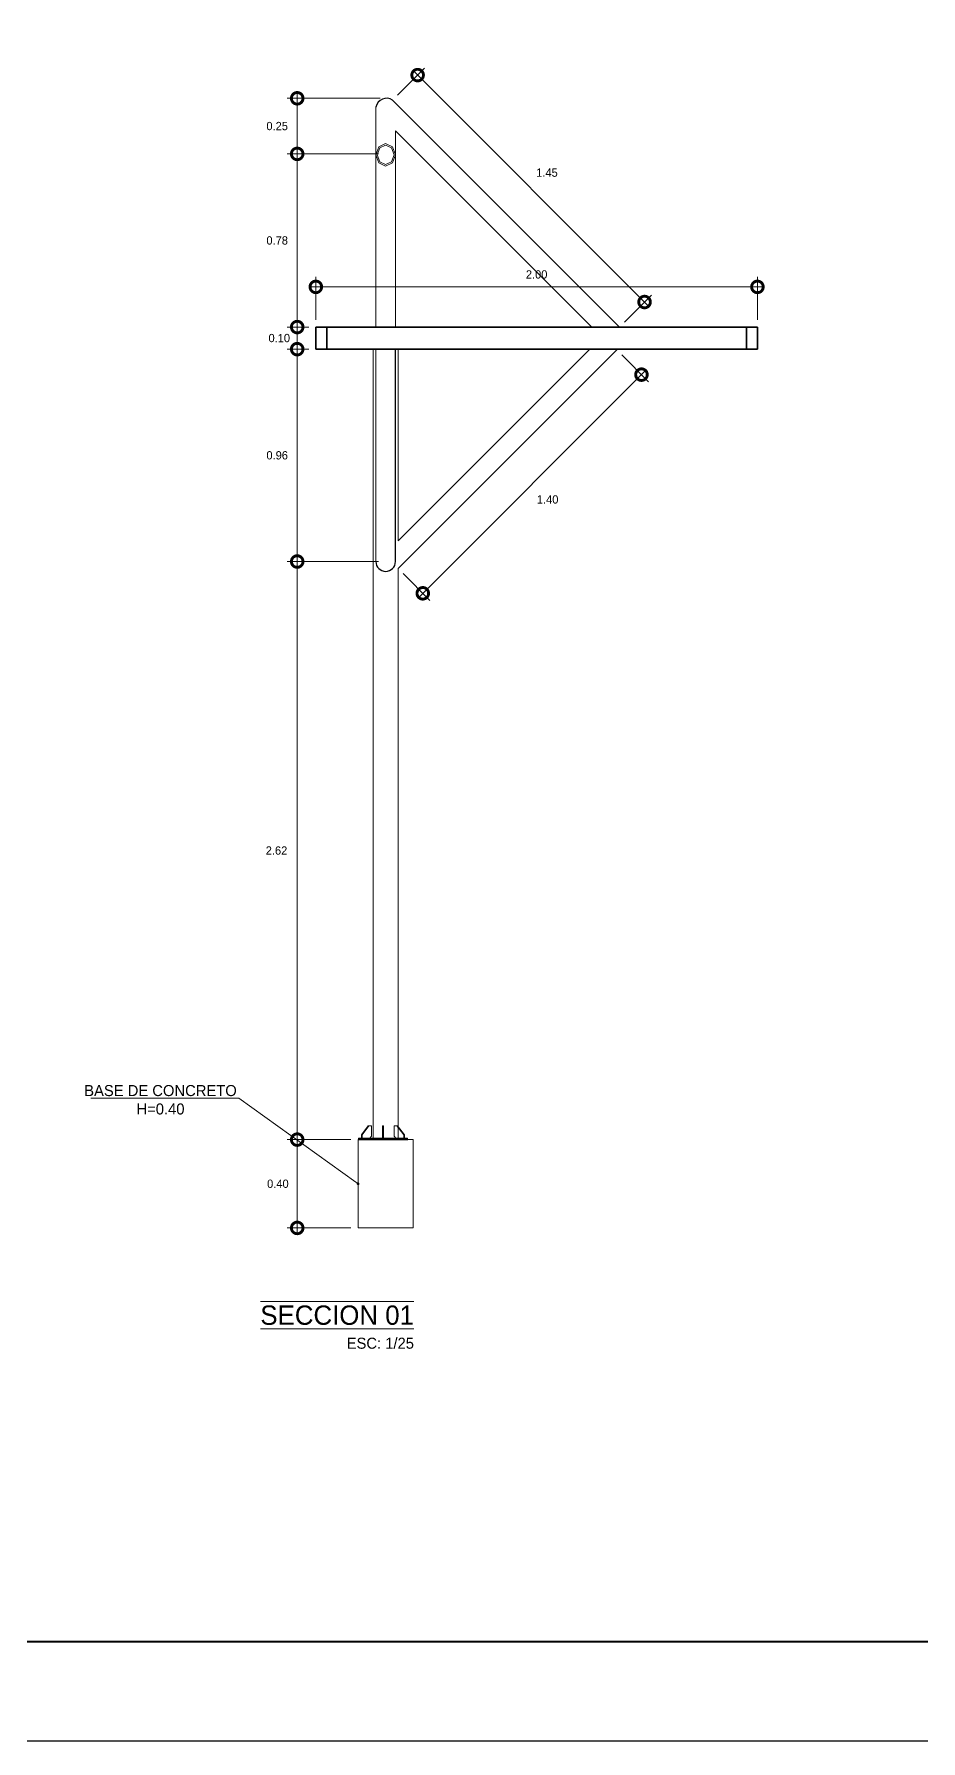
# Model space of a CAD drawing. Header units: metres. Extents: x -45.3 to -2.3, y -16.5 to 14.
# Drawn here: x -21.3 to -13.27, y -16.46 to -1 of the extents above; entities that cross this region are included whole.
import ezdxf
from ezdxf import colors
from ezdxf.entities.mleader import LeaderData, LeaderLine
from ezdxf.math import Vec2, Vec3

# ---------------------------------------------------------------- set-up
doc = ezdxf.new("R2010")
doc.units = ezdxf.units.M
doc.header["$MEASUREMENT"] = 0
doc.set_wipeout_variables(frame=1)
doc.linetypes.add('Wipeout_Contour', pattern=[1, 0, -1])
for name, color, linetype, lineweight in [('cotas', 7, 'Continuous', 5), ('EST _ Columnas_Pluma_Nº__20', 7, 'Continuous', 5), ('EST _ Losas_Pluma_Nº__7', 7, 'Continuous', 35), ('INT _ Mobiliario_Pluma_Nº__90', 70, 'Continuous', 0), ('NOMBRES', 150, 'Continuous', 5)]:
    doc.layers.add(name, color=color, linetype=linetype, lineweight=lineweight)
doc.layers.add('EST _ Losas', color=7, linetype='Continuous')
doc.layers.add('INT _ Mobiliario_Pluma_Nº__24', color=7, linetype='Continuous', lineweight=0, true_color=0x4a4a4a)
doc.layers.add('INT _ Mobiliario_Pluma_Nº__28', color=7, linetype='Continuous', lineweight=0, true_color=0x747474)
doc.styles.add('01COTAS', font='GOTHIC.TTF')
doc.styles.add('100', font='arial.ttf', dxfattribs={"height": 0.18})
doc.dimstyles.new('Copy of detalles menores', dxfattribs={"dimscale": 1.5, "dimtxt": 0.025, "dimasz": 0.07, "dimexe": 0.03, "dimexo": 0.0215, "dimgap": 0.025, "dimtad": 2, "dimtih": 1, "dimtoh": 1, "dimzin": 1, "dimdsep": 46, "dimtxsty": 'Standard', "dimblk": 'DOTSMALL', "dimcen": 0, "dimdle": 0.0175, "dimclrd": 10, "dimclre": 10, "dimclrt": 3, "dimazin": 0, "dimtfac": 1, "dimtix": 1, "dimtmove": 0, "dimatfit": 2, "dimldrblk": 'OBLIQUE', "dimfxl": 1, "dimlwd": 5, "dimlwe": 5, "dimarcsym": 0})

# ---------------------------------------------------------------- blocks, each defined once
blk = doc.blocks.new('_DOTSMALL')
at = {"color": 0, "linetype": 'ByBlock', "const_width": 0.5}
blk.add_lwpolyline([(-0.0625, 0, 1), (0.0625, 0, 1)], format="xyb", close=True, dxfattribs=at)
blk = doc.blocks.new('*D195')
at = {"layer": 'cotas', "color": 10, "lineweight": 5, "transparency": 16777216}
for p, q in [((-68.8209, -5.2417), (-68.8209, -4.7892)), ((-68.5776, -4.8155), (-68.8659, -4.8155)), ((-68.5776, -5.2155), (-68.8659, -5.2155))]:
    blk.add_line(p, q, dxfattribs=at)
at = {"layer": 'Defpoints', "color": 0, "transparency": 16777216}
for p in [(-68.8209, -4.8155), (-68.5453, -4.8155), (-68.5453, -5.2155)]:
    blk.add_point(p, dxfattribs=at)
at = {"layer": 'cotas', "color": 10, "lineweight": 5, "transparency": 16777216, "xscale": 0.105, "yscale": 0.105, "zscale": 0.105}
for p, rotation in [((-68.8209, -4.8155), 90), ((-68.8209, -5.2155), 270)]:
    blk.add_blockref('_DOTSMALL', p, dxfattribs=dict(at, rotation=rotation))
at = {"layer": 'cotas', "color": 3, "transparency": 16777216, "insert": (-68.9084, -5.0155), "char_height": 0.0375, "attachment_point": 5}
blk.add_mtext('0.40', dxfattribs=at)
blk = doc.blocks.new('_Oblique')
at = {"color": 0, "linetype": 'ByBlock', "lineweight": -2}
blk.add_line((-0.5, -0.5), (0.5, 0.5), dxfattribs=at)
blk = doc.blocks.new('*D196')
at = {"layer": 'cotas', "color": 10, "lineweight": 5, "transparency": 16777216}
for p, q in [((-68.4526, -2.1973), (-68.8659, -2.1973)), ((-68.8209, -4.8417), (-68.8209, -2.1711)), ((-68.5776, -4.8155), (-68.8659, -4.8155))]:
    blk.add_line(p, q, dxfattribs=at)
at = {"layer": 'Defpoints', "color": 0, "transparency": 16777216}
for p in [(-68.8209, -2.1973), (-68.4203, -2.1973), (-68.5453, -4.8155)]:
    blk.add_point(p, dxfattribs=at)
at = {"layer": 'cotas', "color": 10, "lineweight": 5, "transparency": 16777216, "xscale": 0.105, "yscale": 0.105, "zscale": 0.105}
for p, rotation in [((-68.8209, -2.1973), 90), ((-68.8209, -4.8155), 270)]:
    blk.add_blockref('_DOTSMALL', p, dxfattribs=dict(at, rotation=rotation))
at = {"layer": 'cotas', "color": 3, "transparency": 16777216, "insert": (-68.9147, -3.5064), "char_height": 0.0375, "attachment_point": 5}
blk.add_mtext('2.62', dxfattribs=at)
blk = doc.blocks.new('*D197')
at = {"layer": 'cotas', "color": 10, "lineweight": 5, "transparency": 16777216}
for p, q in [((-68.7687, -1.2354), (-68.8659, -1.2354)), ((-68.8209, -2.2236), (-68.8209, -1.2092)), ((-68.4526, -2.1973), (-68.8659, -2.1973))]:
    blk.add_line(p, q, dxfattribs=at)
at = {"layer": 'Defpoints', "color": 0, "transparency": 16777216}
for p in [(-68.8209, -1.2354), (-68.7365, -1.2354), (-68.4203, -2.1973)]:
    blk.add_point(p, dxfattribs=at)
at = {"layer": 'cotas', "color": 10, "lineweight": 5, "transparency": 16777216, "xscale": 0.105, "yscale": 0.105, "zscale": 0.105}
for p, rotation in [((-68.8209, -1.2354), 90), ((-68.8209, -2.1973), 270)]:
    blk.add_blockref('_DOTSMALL', p, dxfattribs=dict(at, rotation=rotation))
at = {"layer": 'cotas', "color": 3, "transparency": 16777216, "insert": (-68.9116, -1.7164), "char_height": 0.0375, "attachment_point": 5}
blk.add_mtext('0.96', dxfattribs=at)
blk = doc.blocks.new('*D198')
at = {"layer": 'cotas', "color": 10, "lineweight": 5, "transparency": 16777216}
for p, q in [((-68.8209, -1.1354), (-68.8209, -1.0304)), ((-68.7687, -1.1354), (-68.8659, -1.1354)), ((-68.8209, -1.2354), (-68.8209, -1.1354)), ((-68.7687, -1.2354), (-68.8659, -1.2354)), ((-68.8209, -1.2354), (-68.8209, -1.3404))]:
    blk.add_line(p, q, dxfattribs=at)
at = {"layer": 'Defpoints', "color": 0, "transparency": 16777216}
for p in [(-68.8209, -1.1354), (-68.7365, -1.1354), (-68.7365, -1.2354)]:
    blk.add_point(p, dxfattribs=at)
at = {"layer": 'cotas', "color": 10, "lineweight": 5, "transparency": 16777216, "xscale": 0.105, "yscale": 0.105, "zscale": 0.105}
for p, rotation in [((-68.8209, -1.1354), 270), ((-68.8209, -1.2354), 90)]:
    blk.add_blockref('_DOTSMALL', p, dxfattribs=dict(at, rotation=rotation))
at = {"layer": 'cotas', "color": 3, "transparency": 16777216, "insert": (-68.9022, -1.1854), "char_height": 0.0375, "attachment_point": 5}
blk.add_mtext('0.10', dxfattribs=at)
blk = doc.blocks.new('*D199')
at = {"layer": 'cotas', "color": 10, "lineweight": 5, "transparency": 16777216}
for p, q in [((-68.4526, -0.3511), (-68.8659, -0.3511)), ((-68.8209, -1.1617), (-68.8209, -0.3248)), ((-68.7687, -1.1354), (-68.8659, -1.1354))]:
    blk.add_line(p, q, dxfattribs=at)
at = {"layer": 'Defpoints', "color": 0, "transparency": 16777216}
for p in [(-68.8209, -0.3511), (-68.4203, -0.3511), (-68.7365, -1.1354)]:
    blk.add_point(p, dxfattribs=at)
at = {"layer": 'cotas', "color": 10, "lineweight": 5, "transparency": 16777216, "xscale": 0.105, "yscale": 0.105, "zscale": 0.105}
for p, rotation in [((-68.8209, -0.3511), 90), ((-68.8209, -1.1354), 270)]:
    blk.add_blockref('_DOTSMALL', p, dxfattribs=dict(at, rotation=rotation))
at = {"layer": 'cotas', "color": 3, "transparency": 16777216, "insert": (-68.9116, -0.7432), "char_height": 0.0375, "attachment_point": 5}
blk.add_mtext('0.78', dxfattribs=at)
blk = doc.blocks.new('*D200')
at = {"layer": 'cotas', "color": 10, "lineweight": 5, "transparency": 16777216}
for p, q in [((-68.8209, -0.3773), (-68.8209, -0.0732)), ((-68.4445, -0.0994), (-68.8659, -0.0994)), ((-68.4526, -0.3511), (-68.8659, -0.3511))]:
    blk.add_line(p, q, dxfattribs=at)
at = {"layer": 'Defpoints', "color": 0, "transparency": 16777216}
for p in [(-68.8209, -0.0994), (-68.4122, -0.0994), (-68.4203, -0.3511)]:
    blk.add_point(p, dxfattribs=at)
at = {"layer": 'cotas', "color": 10, "lineweight": 5, "transparency": 16777216, "xscale": 0.105, "yscale": 0.105, "zscale": 0.105}
for p, rotation in [((-68.8209, -0.0994), 90), ((-68.8209, -0.3511), 270)]:
    blk.add_blockref('_DOTSMALL', p, dxfattribs=dict(at, rotation=rotation))
at = {"layer": 'cotas', "color": 3, "transparency": 16777216, "insert": (-68.9116, -0.2252), "char_height": 0.0375, "attachment_point": 5}
blk.add_mtext('0.25', dxfattribs=at)
blk = doc.blocks.new('*D201')
at = {"layer": 'cotas', "color": 10, "lineweight": 5, "transparency": 16777216}
for p, q in [((-67.3508, -1.2617), (-67.2298, -1.3827)), ((-68.2707, -2.3599), (-67.2431, -1.3323)), ((-68.3413, -2.2522), (-68.2203, -2.3732))]:
    blk.add_line(p, q, dxfattribs=at)
at = {"layer": 'Defpoints', "color": 0, "transparency": 16777216}
for p in [(-67.3736, -1.2389), (-67.2616, -1.3509), (-68.3641, -2.2294)]:
    blk.add_point(p, dxfattribs=at)
at = {"layer": 'cotas', "color": 10, "lineweight": 5, "transparency": 16777216, "xscale": 0.105, "yscale": 0.105, "zscale": 0.105}
for p, rotation in [((-67.2616, -1.3509), 44.99999999998565), ((-68.2521, -2.3413), 224.9999999999857)]:
    blk.add_blockref('_DOTSMALL', p, dxfattribs=dict(at, rotation=rotation))
at = {"layer": 'cotas', "color": 3, "transparency": 16777216, "insert": (-67.6866, -1.9164), "char_height": 0.0375, "attachment_point": 5}
blk.add_mtext('1.40', dxfattribs=at)
blk = doc.blocks.new('*D202')
at = {"layer": 'cotas', "color": 10, "lineweight": 5, "transparency": 16777216}
for p, q in [((-68.3661, -0.0848), (-68.2437, 0.0376)), ((-68.294, 0.0244), (-67.2291, -1.0405)), ((-67.3383, -1.1126), (-67.2159, -0.9902))]:
    blk.add_line(p, q, dxfattribs=at)
at = {"layer": 'Defpoints', "color": 0, "transparency": 16777216}
for p in [(-68.3889, -0.1076), (-67.2477, -1.022), (-67.3611, -1.1354)]:
    blk.add_point(p, dxfattribs=at)
at = {"layer": 'cotas', "color": 10, "lineweight": 5, "transparency": 16777216, "xscale": 0.105, "yscale": 0.105, "zscale": 0.105}
for p, rotation in [((-68.2755, 0.0058), 134.9999999999999), ((-67.2477, -1.022), 314.9999999999998)]:
    blk.add_blockref('_DOTSMALL', p, dxfattribs=dict(at, rotation=rotation))
at = {"layer": 'cotas', "color": 3, "transparency": 16777216, "insert": (-67.6897, -0.4362), "char_height": 0.0375, "attachment_point": 5}
blk.add_mtext('1.45', dxfattribs=at)
blk = doc.blocks.new('*D203')
at = {"layer": 'cotas', "color": 10, "lineweight": 5, "transparency": 16777216}
for p, q in [((-68.7365, -1.1032), (-68.7365, -0.9084)), ((-66.7365, -1.1032), (-66.7365, -0.9084)), ((-68.7627, -0.9534), (-66.7102, -0.9534))]:
    blk.add_line(p, q, dxfattribs=at)
at = {"layer": 'Defpoints', "color": 0, "transparency": 16777216}
for p in [(-66.7365, -0.9534), (-68.7365, -1.1354), (-66.7365, -1.1354)]:
    blk.add_point(p, dxfattribs=at)
at = {"layer": 'cotas', "color": 10, "lineweight": 5, "transparency": 16777216, "xscale": 0.105, "yscale": 0.105, "zscale": 0.105, "rotation": 180}
blk.add_blockref('_DOTSMALL', (-68.7365, -0.9534), dxfattribs=at)
at = {"layer": 'cotas', "color": 10, "lineweight": 5, "transparency": 16777216, "xscale": 0.105, "yscale": 0.105, "zscale": 0.105}
blk.add_blockref('_DOTSMALL', (-66.7365, -0.9534), dxfattribs=at)
at = {"layer": 'cotas', "color": 3, "transparency": 16777216, "insert": (-67.7365, -0.8972), "char_height": 0.0375, "attachment_point": 5}
blk.add_mtext('2.00', dxfattribs=at)
blk = doc.blocks.new('_DOT')
at = {"color": 0, "linetype": 'ByBlock', "lineweight": -2}
blk.add_line((-0.5, 0), (-1, 0), dxfattribs=at)
at = {"color": 0, "linetype": 'ByBlock', "const_width": 0.5}
blk.add_lwpolyline([(-0.25, 0, 1), (0.25, 0, 1)], format="xyb", close=True, dxfattribs=at)
blk = doc.blocks.new('A$Ca8d76534')
at = {"color": 7, "linetype": 'Continuous', "lineweight": 15}
for p, q in [((1.268, 0.4472), (1.2992, 0.4889)), ((1.3019, 0.4889), (1.2706, 0.4472)), ((1.3019, 0.4889), (1.2992, 0.4889)), ((1.3139, 0.4889), (1.3019, 0.4889)), ((1.3139, 0.4416), (1.3139, 0.4889)), ((1.3627, 0.4472), (1.3627, 0.4889)), ((1.368, 0.4889), (1.3627, 0.4889)), ((1.368, 0.4889), (1.368, 0.4472)), ((1.4288, 0.4889), (1.4167, 0.4889)), ((1.4167, 0.4889), (1.4167, 0.4416)), ((1.46, 0.4472), (1.4288, 0.4889)), ((1.4314, 0.4889), (1.4288, 0.4889)), ((1.4314, 0.4889), (1.4627, 0.4472)), ((1.2542, 0.4333), (1.2542, 0.4263)), ((1.2542, 0.4333), (1.4764, 0.4333)), ((1.268, 0.4333), (1.268, 0.4472)), ((1.2706, 0.4472), (1.268, 0.4472)), ((1.2706, 0.4472), (1.2706, 0.4333)), ((1.3067, 0.4333), (1.3139, 0.4416)), ((1.3627, 0.4333), (1.3627, 0.4472)), ((1.368, 0.4472), (1.3627, 0.4472)), ((1.368, 0.4472), (1.368, 0.4333)), ((1.4167, 0.4416), (1.424, 0.4333)), ((1.46, 0.4333), (1.46, 0.4472)), ((1.4627, 0.4472), (1.46, 0.4472)), ((1.4627, 0.4472), (1.4627, 0.4333)), ((1.4764, 0.4333), (1.4764, 0.4263))]:
    blk.add_line(p, q, dxfattribs=at)
for centre, radius, start, end in [((1.3817, 5.0932), 0.0493, 56.16845, 168.6725), ((1.3777, 3.0444), 0.0444, 180, 0)]:
    blk.add_arc(centre, radius, start, end)
at = {"layer": 'EST _ Columnas_Pluma_Nº__20', "color": 7, "linetype": 'Continuous', "lineweight": 5}
for p, q in [((1.2527, 0.4263), (1.2558, 0.4263)), ((1.2527, 0.0263), (1.2527, 0.4263)), ((1.2558, 0.4263), (1.2651, 0.4263)), ((1.2651, 0.4263), (1.28, 0.4263)), ((1.28, 0.4263), (1.2998, 0.4263)), ((1.2998, 0.4263), (1.3235, 0.4263)), ((1.3235, 0.4263), (1.3499, 0.4263)), ((1.3499, 0.4263), (1.3777, 0.4263)), ((1.3777, 0.4263), (1.4055, 0.4263)), ((1.4055, 0.4263), (1.4319, 0.4263)), ((1.4319, 0.4263), (1.4556, 0.4263)), ((1.4556, 0.4263), (1.4754, 0.4263)), ((1.4754, 0.4263), (1.4903, 0.4263)), ((1.4903, 0.4263), (1.4996, 0.4263)), ((1.4996, 0.4263), (1.5027, 0.4263)), ((1.5027, 0.0263), (1.5027, 0.4263)), ((1.2527, 0.0263), (1.2558, 0.0263)), ((1.2558, 0.0263), (1.2651, 0.0263)), ((1.2651, 0.0263), (1.28, 0.0263)), ((1.28, 0.0263), (1.2998, 0.0263)), ((1.2998, 0.0263), (1.3235, 0.0263)), ((1.3235, 0.0263), (1.3499, 0.0263)), ((1.3499, 0.0263), (1.3777, 0.0263)), ((1.3777, 0.0263), (1.4055, 0.0263)), ((1.4055, 0.0263), (1.4319, 0.0263)), ((1.4319, 0.0263), (1.4556, 0.0263)), ((1.4556, 0.0263), (1.4754, 0.0263)), ((1.4754, 0.0263), (1.4903, 0.0263)), ((1.4903, 0.0263), (1.4996, 0.0263)), ((1.4996, 0.0263), (1.5027, 0.0263))]:
    blk.add_line(p, q, dxfattribs=at)
at = {"layer": 'EST _ Losas_Pluma_Nº__7', "color": 7, "linetype": 'Continuous', "lineweight": 35}
for p, q in [((1.2527, 0.4263), (1.2676, 0.4263)), ((1.2676, 0.4263), (1.2874, 0.4263)), ((1.2874, 0.4263), (1.3111, 0.4263)), ((1.3111, 0.4263), (1.3375, 0.4263)), ((1.3375, 0.4263), (1.3653, 0.4263)), ((1.3653, 0.4263), (1.3931, 0.4263)), ((1.3931, 0.4263), (1.4196, 0.4263)), ((1.4196, 0.4263), (1.4433, 0.4263)), ((1.4433, 0.4263), (1.4631, 0.4263)), ((1.4631, 0.4263), (1.4779, 0.4263))]:
    blk.add_line(p, q, dxfattribs=at)
at = {"layer": 'INT _ Mobiliario_Pluma_Nº__24', "color": 251, "linetype": 'Continuous', "lineweight": 0, "true_color": 0x4a4a4a}
for p, q in [((1.3463, 4.9227), (1.3333, 4.8864)), ((1.3333, 4.8864), (1.3463, 4.8501)), ((1.3507, 4.9175), (1.3396, 4.8864)), ((1.3396, 4.8864), (1.3507, 4.8552)), ((1.3777, 4.9377), (1.3463, 4.9227)), ((1.3777, 4.9304), (1.3507, 4.9175)), ((1.3777, 4.9377), (1.4091, 4.9227)), ((1.3777, 4.9304), (1.4047, 4.9175)), ((1.4047, 4.9175), (1.4159, 4.8864)), ((1.4159, 4.8864), (1.4047, 4.8552)), ((1.4091, 4.9227), (1.4222, 4.8864)), ((1.4222, 4.8864), (1.4091, 4.8501)), ((1.3463, 4.8501), (1.3777, 4.8351)), ((1.3507, 4.8552), (1.3777, 4.8423)), ((1.4047, 4.8552), (1.3777, 4.8423)), ((1.4091, 4.8501), (1.3777, 4.8351))]:
    blk.add_line(p, q, dxfattribs=at)
at = {"layer": 'INT _ Mobiliario_Pluma_Nº__28', "color": 8, "linetype": 'Continuous', "lineweight": 0, "true_color": 0x747474}
blk.add_line((1.434, 0.4263), (1.434, 3.0123), dxfattribs=at)
at = {"layer": 'INT _ Mobiliario_Pluma_Nº__90', "linetype": 'Continuous', "lineweight": 0}
for p, q in [((1.3333, 5.103), (1.3333, 5.1028)), ((1.3333, 5.1027), (1.3333, 5.103)), ((1.3333, 4.8864), (1.3333, 5.1027)), ((1.4222, 4.8864), (1.4222, 4.9954))]:
    blk.add_line(p, q, dxfattribs=at)
at = {"layer": 'cotas'}
for base, p1, p2, picture, middle in [((0.9771, 5.1423), (1.3777, 4.8907), (1.3858, 5.1423), '*D200', (0.8865, 5.0165)), ((0.9771, 3.0444), (1.2527, 0.4263), (1.3777, 3.0444), '*D196', (0.8834, 1.7353)), ((0.9771, 0.4263), (1.2527, 0.0263), (1.2527, 0.4263), '*D195', (0.8896, 0.2263))]:
    dim = blk.add_linear_dim(base=base, p1=p1, p2=p2, angle=90, dimstyle='Copy of detalles menores', dxfattribs=at)
    dim.commit()
    dim.dimension.update_dxf_attribs({"geometry": picture, "text_midpoint": middle, "insert": (69.798, 5.2417)})
at = {"ltscale": 650}
ml = blk.add_multileader_mtext('Standard', dxfattribs=at)
ml.set_content('BASE DE CONCRETO\\PH=0.40', color=256, style='01COTAS')
ml.set_leader_properties(color=1, lineweight=9)
ml.set_arrow_properties(name='DOT')
ml.build(insert=Vec2(0, 0))
ml.multileader.update_dxf_attribs({"text_left_attachment_type": 6, "text_right_attachment_type": 6, "dogleg_length": 0.0685, "arrow_head_size": 0.0125})
ctx = ml.context
ctx.base_point, ctx.char_height, ctx.arrow_head_size, ctx.landing_gap_size, ctx.plane_origin = Vec3(0.0197, 0.6134), 0.05, 0.0125, 0.00025, Vec3(0.0761, 1.1465)
ctx.left_attachment, ctx.right_attachment, ctx.text_align_type = 6, 6, 1
notes = []
notes.append((ctx, [(1, (1, 1, 0), (0.7132, 0.6134), (-1, 0), 0.0171, [(1, [(1.2527, 0.2263)], 0, [])])]))
ctx.mtext.insert, ctx.mtext.width, ctx.mtext.alignment, ctx.mtext.flow_direction = Vec3(0.3579, 0.6734), 0.806958, 2, 5
for ctx, leaders in notes:
    for number, flags, end, landing, length, lines in leaders:
        leader = LeaderData()
        leader.index, (leader.has_last_leader_line, leader.has_dogleg_vector, leader.attachment_direction) = number, flags
        leader.last_leader_point, leader.dogleg_vector, leader.dogleg_length = Vec3(end), Vec3(landing), length
        for number, points, colour, breaks in lines:
            line = LeaderLine()
            line.index, line.vertices, line.color, line.breaks = number, Vec3.list(points), colors.encode_raw_color(colour), breaks
            leader.lines.append(line)
        ctx.leaders.append(leader)
at = {"color": 254, "linetype": 'Wipeout_Contour', "lineweight": 0, "ltscale": 143.973288}
blk.add_wipeout([(3.0616, 4.0063), (3.0616, 4.1063), (1.0616, 4.1063), (1.0616, 4.0063)], dxfattribs=at).dxf.layer = 'EST _ Losas'
blk.add_lwpolyline([(1.4222, 3.0444), (1.4222, 4.0063)])
at = {"layer": 'EST _ Losas_Pluma_Nº__7', "color": 7, "linetype": 'Continuous', "lineweight": 35}
for p, q in [((3.0616, 4.1063), (1.0616, 4.1063)), ((1.0616, 4.1063), (1.0616, 4.0063)), ((3.0616, 4.1063), (3.0616, 4.0063)), ((3.0616, 4.0063), (1.0616, 4.0063))]:
    blk.add_line(p, q, dxfattribs=at)
at = {"layer": 'INT _ Mobiliario_Pluma_Nº__28', "color": 8, "linetype": 'Continuous', "lineweight": 0, "true_color": 0x747474}
for p, q in [((1.3214, 0.4263), (1.3214, 4.0063)), ((1.434, 3.138), (1.434, 4.0063))]:
    blk.add_line(p, q, dxfattribs=at)
at = {"layer": 'INT _ Mobiliario_Pluma_Nº__90', "linetype": 'Continuous', "lineweight": 0}
for p, q in [((2.4369, 4.1063), (1.4091, 5.1341)), ((2.3112, 4.1063), (1.4222, 4.9954)), ((1.3333, 4.1063), (1.3333, 4.8864)), ((1.4222, 4.1063), (1.4222, 4.8864)), ((1.3333, 3.0444), (1.3333, 4.0063)), ((1.434, 3.138), (2.3023, 4.0063)), ((1.434, 3.0123), (2.4245, 4.0028)), ((2.421, 4.0063), (2.4245, 4.0028))]:
    blk.add_line(p, q, dxfattribs=at)
at = {"layer": 'cotas'}
for p1, p2, distance, picture, middle in [((1.4091, 5.1341), (2.4369, 4.1063), 0.1604, '*D202', (2.1083, 4.8055)), ((1.434, 3.0123), (2.4245, 4.0028), -0.1583, '*D201', (2.1115, 3.3253))]:
    dim = blk.add_aligned_dim(p1=p1, p2=p2, distance=distance, dimstyle='Copy of detalles menores', dxfattribs=at)
    dim.commit()
    dim.dimension.update_dxf_attribs({"geometry": picture, "text_midpoint": middle, "insert": (69.798, 5.2417)})
at = {"color": 254, "linetype": 'Wipeout_Contour', "lineweight": 0, "ltscale": 135.54054}
for points in [[(1.1116, 4.0063), (1.1116, 4.1063), (1.0616, 4.1063), (1.0616, 4.0063)], [(3.0616, 4.0063), (3.0616, 4.1063), (3.0116, 4.1063), (3.0116, 4.0063)]]:
    blk.add_wipeout(points, dxfattribs=at).dxf.layer = 'EST _ Losas'
at = {"layer": 'EST _ Losas_Pluma_Nº__7', "color": 7, "linetype": 'Continuous', "lineweight": 35}
for p, q in [((1.0616, 4.1063), (1.0616, 4.0063)), ((1.1116, 4.1063), (1.0616, 4.1063)), ((1.1116, 4.1063), (1.1116, 4.0063)), ((3.0116, 4.1063), (3.0116, 4.0063)), ((3.0616, 4.1063), (3.0116, 4.1063)), ((3.0616, 4.1063), (3.0616, 4.0063)), ((1.1116, 4.0063), (1.0616, 4.0063)), ((3.0616, 4.0063), (3.0116, 4.0063))]:
    blk.add_line(p, q, dxfattribs=at)
at = {"layer": 'cotas'}
for base, p1, p2, picture, middle in [((0.9771, 4.8907), (1.0616, 4.1063), (1.3777, 4.8907), '*D199', (0.8865, 4.4985)), ((0.9771, 4.1063), (1.0616, 4.0063), (1.0616, 4.1063), '*D198', (0.8959, 4.0563)), ((0.9771, 4.0063), (1.3777, 3.0444), (1.0616, 4.0063), '*D197', (0.8865, 3.5254))]:
    dim = blk.add_linear_dim(base=base, p1=p1, p2=p2, angle=90, dimstyle='Copy of detalles menores', dxfattribs=at)
    dim.commit()
    dim.dimension.update_dxf_attribs({"geometry": picture, "text_midpoint": middle, "insert": (69.798, 5.2417)})
dim = blk.add_aligned_dim(p1=(1.0616, 4.1063), p2=(3.0616, 4.1063), distance=0.182, dimstyle='Copy of detalles menores', dxfattribs=at)
dim.commit()
dim.dimension.update_dxf_attribs({"geometry": '*D203', "text_midpoint": (2.0616, 4.3445), "insert": (69.798, 5.2417)})

msp = doc.modelspace()

# ---------------------------------------------------------------- linework, layer by layer
msp.add_lwpolyline([(-45.278, -16.462), (-2.278, -16.462), (-2.278, 14.038), (-45.278, 14.038)], close=True)
msp.add_lwpolyline([(-45.278, -16.462), (-2.278, -16.462), (-2.278, 14.038), (-45.278, 14.038)], close=True)
at = {"lineweight": 40}
msp.add_lwpolyline([(-44.378, -15.562), (-3.178, -15.562), (-3.178, 13.138), (-44.378, 13.138)], close=True, dxfattribs=at)

# ---------------------------------------------------------------- texts
at = {"layer": 'NOMBRES', "color": 1, "ltscale": 0.06, "insert": (-27.79, -12.518), "char_height": 0.175, "width": 9.92881, "attachment_point": 1, "style": '100'}
msp.add_mtext('\\A1;\\pxqr;{\\fCentury Gothic|b0|i0|c0|p34;\\L\\OSECCION 01  \\P\\H0.57143x;\\l\\oESC: 1/25}', dxfattribs=at)

# ---------------------------------------------------------------- next in the draw order: block references
at = {"xscale": 2, "yscale": 2, "zscale": 2}
msp.add_blockref('A$Ca8d76534', (-20.873, -11.868), dxfattribs=at)

doc.saveas('drawing.dxf')
